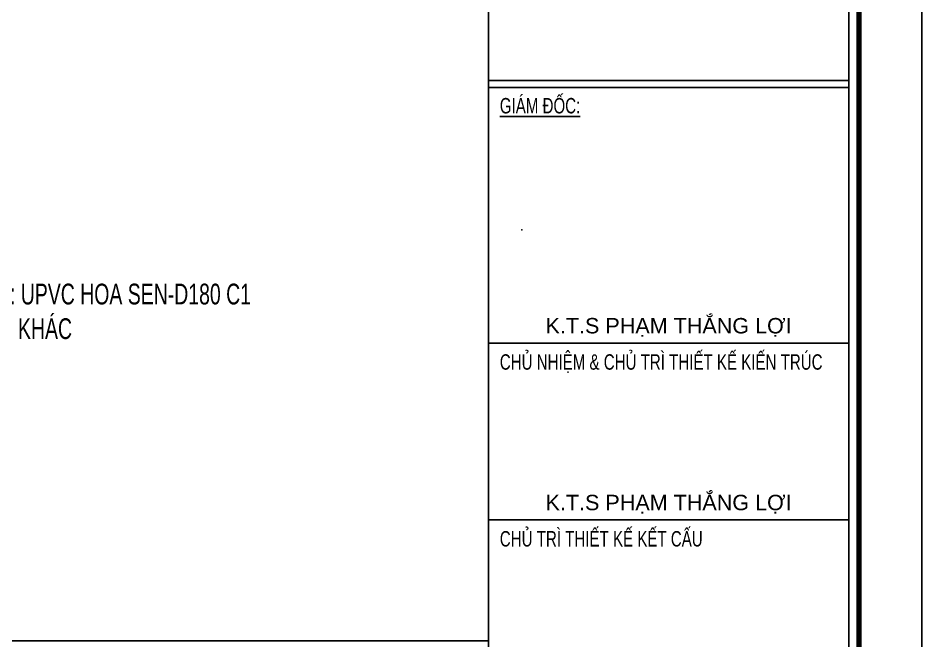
# Model space of a CAD drawing. Header units: inches. Extents: x 1359 to 46357, y -3807 to 191.
# Drawn here: x 24173.2 to 24325.5, y -899.3 to -794.3 of the extents above; entities that cross this region are included whole.
import ezdxf
from ezdxf.enums import TextEntityAlignment as Align

# ---------------------------------------------------------------- set-up
doc = ezdxf.new("R2010")
doc.units = ezdxf.units.IN
doc.header["$MEASUREMENT"] = 0
for name, color, linetype in [('2', 2, 'Continuous'), ('3', 3, 'Continuous'), ('CAUTAO', 7, 'Continuous'), ('KhungTen', 7, 'Continuous')]:
    doc.layers.add(name, color=color, linetype=linetype)
doc.layers.add('Z-DIMENSIONS', color=1, linetype='Continuous', lineweight=0)
doc.styles.add('ST1H', font='vnshxh.shx', dxfattribs={"width": 0.7})
doc.styles.add('ST4', font='VHARIALN.TTF')
doc.styles.add('TILLE', font='VHARIAL.TTF', dxfattribs={"width": 0.7})

# ---------------------------------------------------------------- blocks, each defined once
blk = doc.blocks.new('A2SBCVN-D')
at = {"layer": '2', "color": 157, "linetype": 'Continuous'}
blk.add_lwpolyline([(1.091393642127514e-11, 419.9999999999854), (594.0000000000073, 419.9999999999854), (594.0000000000073, -7.275957614183426e-12), (1.091393642127514e-11, -7.275957614183426e-12)], close=True, dxfattribs=at)
at = {"layer": '2', "color": 167, "linetype": 'Continuous', "const_width": 0.8714327272984848}
blk.add_lwpolyline([(10.58816987433056, 9.067206486941359), (583.4118301256767, 9.067206486941359), (583.4118301256767, 410.9327935130568), (10.58816987433056, 410.9327935130568)], close=True, dxfattribs=at)
at = {"layer": '2', "color": 147, "linetype": 'Continuous'}
blk.add_lwpolyline([(12.33103532923997, 10.81007194152335), (581.6689646713803, 10.81007194152335), (581.6689646713876, 409.1899280584621), (12.33103532923997, 409.1899280584548)], close=True, dxfattribs=at)
at = {"layer": 'KhungTen'}
for p, q in [((521.0200199917963, 409.1899280584403), (521.0200199917963, 139.1383855551121)), ((581.6689646713858, 139.1383855551121), (581.6689646713858, 409.1899280584403)), ((581.6689646713858, 304.4778348393447), (521.0200199917963, 304.4778348393447)), ((581.6689646713858, 303.2667710392343), (521.0200199917963, 303.2667710392343)), ((581.6689646713785, 260.2139307041944), (521.0200199917963, 260.2139307041944)), ((581.6689646713858, 230.4102753027983), (521.0200199918108, 230.4102753027983))]:
    blk.add_line(p, q, dxfattribs=at)
at = {"layer": '3', "ltscale": 0.5, "style": 'ST4'}
for tag, height, p in [('TENBANVE', 3, (551.3444923315856, 319.3886398062677)), ('STT', 2.999999999999999, (569.2620654359798, 24.56368701454085))]:
    blk.add_attdef(tag, text='', height=height, dxfattribs=at).set_placement(p, align=Align.MIDDLE_CENTER)
at = {"layer": 'KhungTen', "style": 'TILLE', "width": 0.7}
for s, p in [('%%Ugi¸m ®èc:', (522.8991060859626, 298.9279914356594)), ('chñ nhiÖm & chñ tr× thiÕt kÕ kiÕn tróc', (522.8991060859407, 255.7216282955051)), ('chñ tr× thiÕt kÕ KÕT CÊU', (522.8991060859626, 225.9179728940944))]:
    blk.add_text(s, height=2.599240486261155, dxfattribs=at).set_placement(p)
at = {"layer": 'KhungTen', "style": 'TILLE'}
for p in [(551.3150342733425, 263.139859205934), (551.3150342733788, 233.3362038045307)]:
    blk.add_text('k.t.s ph¹m th¾ng lîi', height=2.599240486261155, dxfattribs=at).set_placement(p, align=Align.MIDDLE_CENTER)
blk = doc.blocks.new('A$C6CF35BF5')
at = {"layer": '3', "insert": (32.12624432962184, 28.98325118736398), "char_height": 2, "attachment_point": 4, "style": 'ST1H', "bg_fill": 2}
blk.add_mtext('\\A1;èng xèi: Upvc HOA SEN-d180 c1\\PBëI  bªn kh¸c', dxfattribs=at)

msp = doc.modelspace()

# ---------------------------------------------------------------- linework, layer by layer
at = {"layer": 'CAUTAO', "color": 8}
for points in [[(23743.82307190563, -700.1505939304479), (24252.51205656819, -700.1505939304479), (24252.51205656819, -899.3405219888737), (23743.82307190563, -899.3405219888737)], [(23743.82307190563, -899.3405219888737), (24252.51205656819, -899.3405219888737), (24252.51205656819, -1098.530450047307), (23743.82307190563, -1098.530450047307)]]:
    msp.add_lwpolyline(points, close=True, dxfattribs=at)
at = {"layer": 'Z-DIMENSIONS', "color": 250}
msp.add_point((24258.08350988462, -830.03129718116), dxfattribs=at)

# ---------------------------------------------------------------- block references
at = {"layer": '2'}
msp.add_blockref('A2SBCVN-D', (23731.49203657639, -1109.340521988903), dxfattribs=at)

# ---------------------------------------------------------------- next in the draw order: block references
at = {"color": 8, "xscale": 1.75, "yscale": 1.75, "zscale": 1.75}
msp.add_blockref('A$C6CF35BF5', (24101.64256241923, -894.5273215341743), dxfattribs=at)

doc.saveas('drawing.dxf')
